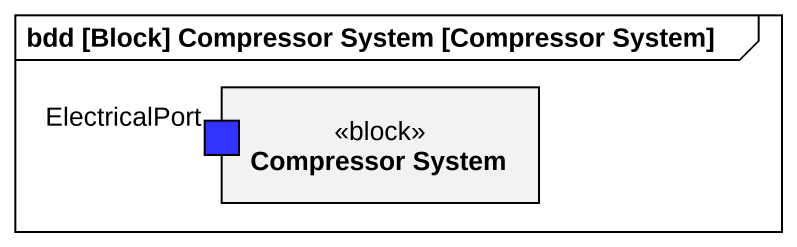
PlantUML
@startuml
mainframe bdd [Block] Compressor System [Compressor System]
rectangle "Compressor System" as Compressor_System <<block>> {
  port ElectricalPort #3333FF
}
@enduml
